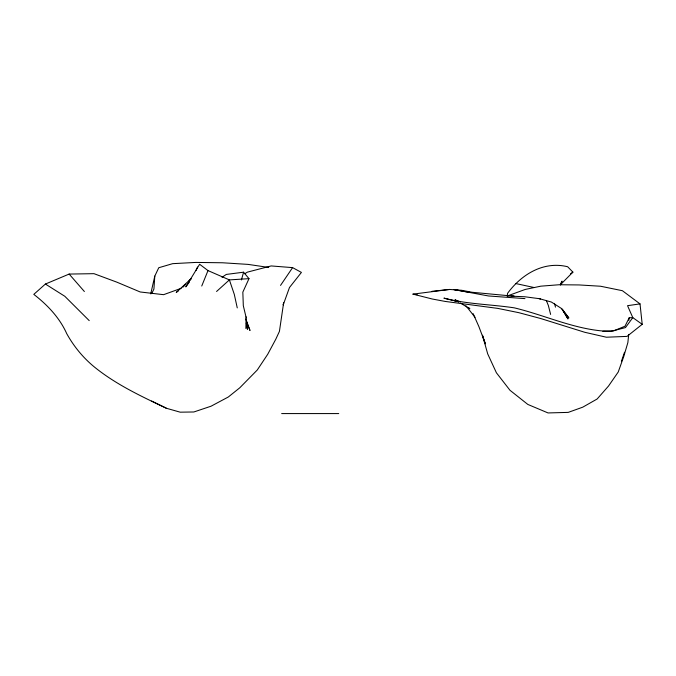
<?xml version="1.0" encoding="UTF-8"?>
<svg xmlns="http://www.w3.org/2000/svg" width="676" height="676" viewBox="0 0 676 676"><rect width="100%" height="100%" fill="white"/><g stroke="black" fill="none" stroke-linecap="round" stroke-linejoin="round"><path stroke-width="1.01" d="M245.878 328.502L246.072 316.824L247.45 329.313L246.317 323.111M268.71 267.434L248.092 264.392L222.455 262.77L195.837 262.423L172.65 263.665L158.759 267.73L154.796 276.104L153.917 289.083L151.678 293.68M628.697 334.409L627.869 342.588L623.771 356.48L618.236 372.003L608.518 386.047L597.136 399.001L582.737 407.18L568.22 412.385L548.05 412.943L527.838 404.442L509.983 390.28L496.404 372.78L487.7 353.886L482.453 335.212L485.376 343.864L478.887 326.592L473.149 313.664M628.849 320.441L629.212 317.762L632.795 317.619L642.2 324.319L627.032 336.394L606.372 337.223L584.74 332.279L540.639 318.506L518.805 312.675L497.806 308.391L445.121 301.42L432.243 299.003L412.951 294.128L449.506 289.446L461.623 290.283L471.983 292.26L506.983 295.556M562.508 309.591L567.958 318.937L562.018 308.907L568.854 317.965L561.274 308.357L551.396 302.045L539.313 298.64L540.555 298.843L524.72 296.756L507.203 296.012L507.566 293.35C521.433 274.397 543.605 260.801 567.663 266.75L572.902 272.132L560.429 284.723L562.01 281.123L560.336 284.993M150.731 293.866L154.796 276.104M624.523 352.247L621.472 361.178M241.425 279.949L243.588 272.191L226.291 274.431L222.032 277.278M201.744 286.016L207.997 270.586L199.623 264.257L185.807 286.886L189.542 281.799M195.981 270.544L197.527 267.02M243.588 272.191L248.988 278.656L242.836 292.142L243.309 305.679L246.064 317.255M629.212 317.762L624.987 326.229L613.783 330.817L602.84 331.291M280.532 285.416L292.598 267.628L301.42 272.411L289.48 287.52L283.202 304.918L283.641 302.755L279.425 331.375L275.791 339.225L267.713 354.292L257.277 369.992L239.769 387.804L228.302 397.006L211.047 406.208L193.851 411.98L180.179 412.174L166.414 408.27L151.61 401.02M182.909 287.215L185.875 284.216M188.832 281.208L191.054 278.951M190.953 278.85L176.242 292.446L178.464 290.764M216.557 291.483L229.384 279.898L248.988 278.656M181.193 288.322L163.6 294.677L140.194 291.973L116.864 282.162L93.972 273.67L69.138 274.067L45.402 284.047L33.8 294.373C47.489 304.986 59.615 317.712 66.755 333.699C73.938 346.627 83.41 358.128 94.919 367.431C115.976 384.374 140.692 396.077 165.003 407.577L166.414 408.27M570.51 273.865L572.902 272.132M244.788 273.721L247.382 272.141L271.16 265.938L292.598 267.628M507.203 296.012L525.235 289.438L540.808 286.168L559.086 284.748L579.129 284.942L600.558 286.235L622.393 290.705L640.02 303.887L642.2 324.319M603.803 331.451L610.724 331.426L625.477 327.581L632.795 317.619L627.539 305.679L640.02 303.887M431.989 291.314L449.506 289.446M281.664 413.577L338.744 413.577M524.965 298.615L488.478 295.97L453.951 289.573L470.327 292.522M510.997 295.758L514.013 295.911M412.951 294.128L417.193 294.677M610.724 331.426C577.177 330.725 546.453 315.565 514.301 307.85C490.894 304.318 466.896 304.234 443.929 298.133L455.742 301.09M515.83 283.565L534.234 287.553M454.01 300.643L458.801 301.842M459.764 301.673L454.973 299.781L458.472 301.893M207.997 270.586L229.384 279.898L234.302 294.398L237.259 307.901M460.229 302.949L469.854 308.755L468.358 307.411M45.402 284.047L64.803 296.274L89.232 320.635M69.138 274.067L84.382 291.517M465.916 305.721L475.034 317.306M546.402 300.685L548.363 305.535L550.619 314.425M246.554 321.81L250.002 330.488L245.726 318.903M554.455 303.389L555.486 307.149"/></g></svg>
